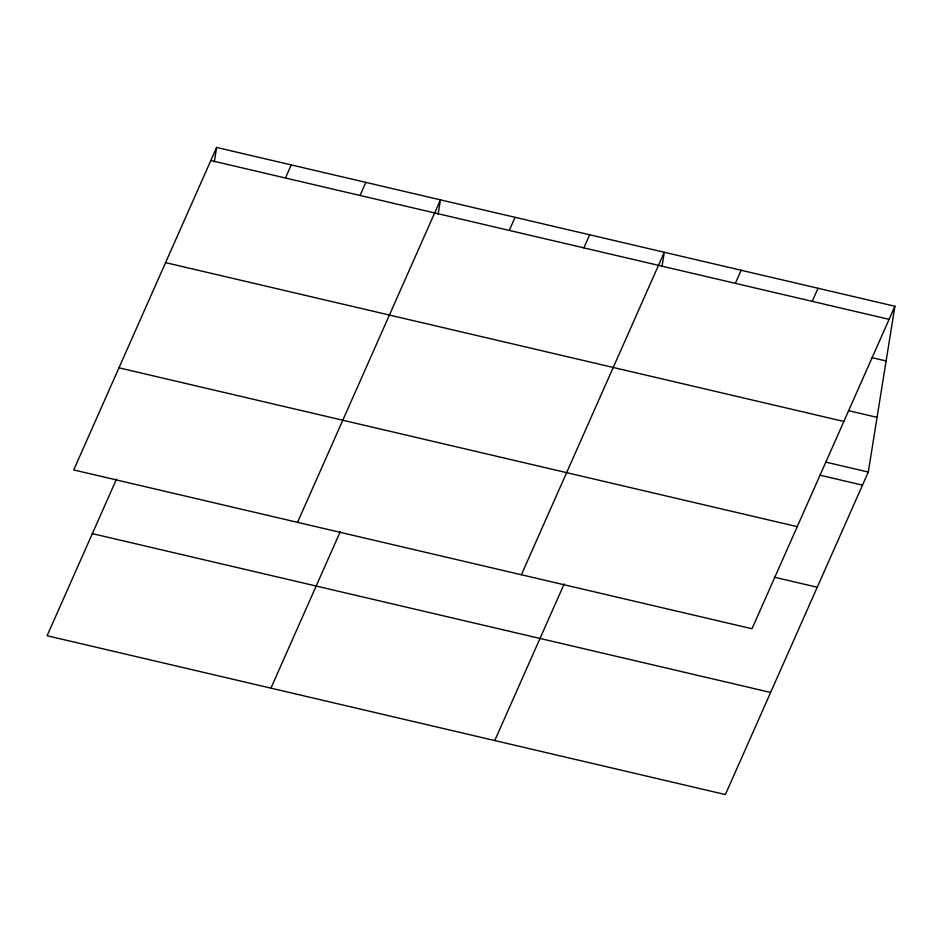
<?xml version="1.0" encoding="UTF-8"?>
<svg xmlns="http://www.w3.org/2000/svg" width="942" height="942" viewBox="0 0 942 942"><rect width="100%" height="100%" fill="white"/><g stroke="black" fill="none" stroke-linecap="round" stroke-linejoin="round"><path stroke-width="1.41" d="M214.305 161.847L216.625 147.447L894.9 306.256L868.288 472.06L725.375 794.553L47.1 635.744L116.514 479.089M438.136 214.258L440.456 199.857L297.542 522.339M661.979 266.668L664.287 252.268L521.373 574.75M216.625 147.447L73.712 469.94L751.999 628.75L894.9 306.256M285.438 178.003L291.231 164.921M360.044 195.477L365.837 182.383M270.931 688.143L340.345 531.5M509.269 230.413L515.062 217.331M583.875 247.876L589.668 234.793M494.762 740.553L564.187 583.91M735.361 283.342L741.154 270.26M812.228 301.346L818.033 288.264M210.82 160.529L889.107 319.35M871.88 357.642L886.116 360.974M848.601 410.688L877.073 417.353M165.58 262.641L843.855 421.451M825.581 462.063L868.288 472.06M819.787 475.145L862.495 485.154M118.963 367.827L797.238 526.649M774.536 577.246L817.244 587.255M92.351 533.631L770.627 692.452"/></g></svg>
